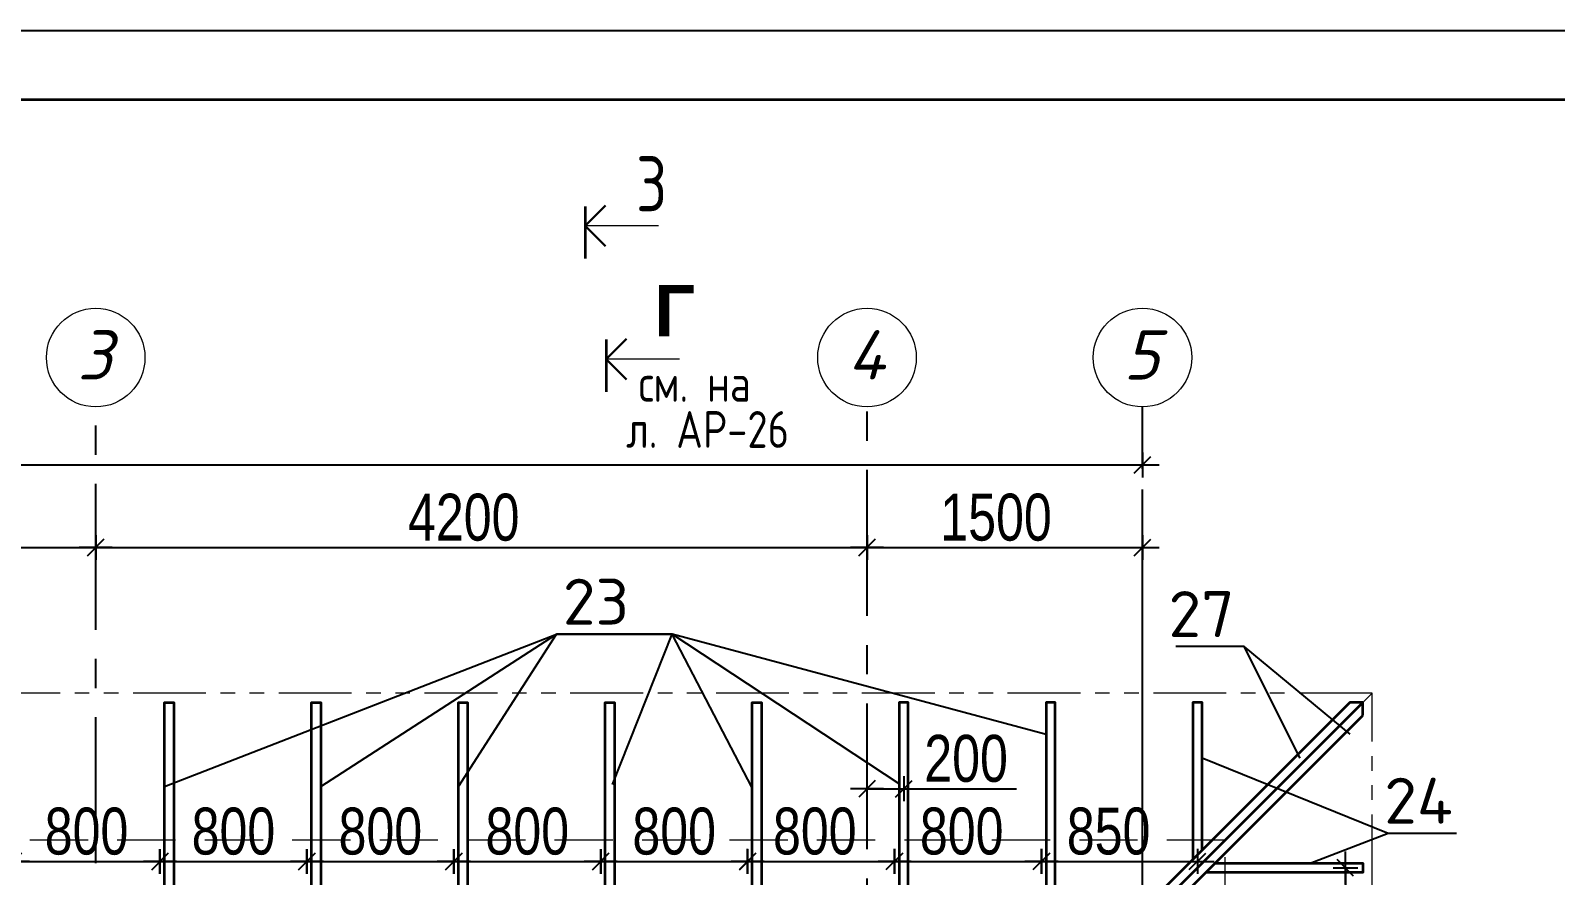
# Model space of a CAD drawing. Extents: x -12289450 to -10763036, y -7834513 to -6150123.
# Drawn here: x -10993244 to -10984940, y -7676859 to -7672261 of the extents above; entities that cross this region are included whole.
import ezdxf

# ---------------------------------------------------------------- set-up
doc = ezdxf.new("R2010")
doc.units = 0
doc.header["$LTSCALE"] = 25
doc.header["$PDMODE"] = 35
for name, pattern in [('CENTER', [50.8, 31.75, -6.35, 6.35, -6.35]), ('HIDDEN2', [4.7625, 3.175, -1.5875]), ('PHANTOM2', [31.75, 15.875, -3.175, 3.175, -3.175, 3.175, -3.175])]:
    doc.linetypes.add(name, pattern=pattern)
doc.layers.get('DefPoints').update_dxf_attribs({"color": 10, "lineweight": 30})
for name, color, linetype in [('001-ПЕРЕГОРОДКИ', 5, 'Continuous'), ('005-РАЗМЕРЫ', 252, 'Continuous'), ('014-ОСИ', 251, 'CENTER'), ('Annotation - Text', 7, 'Continuous'), ('ArchiCAD', 7, 'Continuous'), ('Крыши', 7, 'Continuous'), ('Новое', 51, 'Continuous'), ('Примечания', 7, 'Continuous')]:
    doc.layers.add(name, color=color, linetype=linetype)
for name, color, linetype, lineweight in [('Перегор', 4, 'Continuous', 20), ('Стена', 7, 'Continuous', 5), ('СТЕНЫ', 5, 'Continuous', 40)]:
    doc.layers.add(name, color=color, linetype=linetype, lineweight=lineweight)
doc.styles.add('gismo', font='isocpeui.ttf')
doc.styles.add('ROMANT', font='romant.shx', dxfattribs={"height": 2})
doc.styles.add('RUSS', font='russ', dxfattribs={"width": 0.8})
doc.styles.get("Standard").update_dxf_attribs({"font": 'arial.ttf'})
doc.styles.add('TXT0', font='txt', dxfattribs={"width": 0.8})
doc.styles.add('СГЕНЕРИР_СТИЛЬ_1', font='arialbd.ttf')
doc.dimstyles.new('RUSS100', dxfattribs={"dimscale": 100, "dimtxt": 2, "dimasz": 1, "dimexe": 0.5, "dimexo": 3, "dimgap": 0.5, "dimtad": 1, "dimdec": 0, "dimrnd": 2.5, "dimzin": 0, "dimdsep": 46, "dimtxsty": 'RUSS', "dimblk1": 'ARCHTICK', "dimblk2": 'ARCHTICK', "dimsah": 1, "dimcen": 3, "dimdle": 1, "dimadec": 0, "dimazin": 2, "dimtp": 6, "dimtm": 6, "dimtfac": 3, "dimtdec": 0, "dimtmove": 2, "dimatfit": 3, "dimldrblk": 'NONE', "dimfxl": 0, "dimtolj": 1, "dimtzin": 0, "dimarcsym": 0})
doc.dimstyles.new('РАЗМЕРЫ', dxfattribs={"dimscale": 30, "dimtxt": 8.5, "dimasz": 0.15, "dimexe": 0, "dimexo": 0, "dimgap": 1.2, "dimtad": 1, "dimdec": 0, "dimzin": 0, "dimdsep": 46, "dimtxsty": 'TXT0', "dimblk1": 'A8MITTA', "dimblk2": 'A8MITTA', "dimsah": 1, "dimcen": 2, "dimse1": 1, "dimse2": 1, "dimadec": 0, "dimazin": 0, "dimtp": 6, "dimtm": 6, "dimtfac": 1, "dimtdec": 0, "dimtofl": 0, "dimtmove": 0, "dimatfit": 3, "dimldrblk": 'A8MITTA', "dimfxl": 0, "dimtolj": 1, "dimtzin": 0, "dimarcsym": 0})

# ---------------------------------------------------------------- blocks, each defined once
blk = doc.blocks.new('A8MITTA', base_point=(3180, 3140))
for p, q in [((3160, 3140), (3200, 3140)), ((3170, 3130), (3190, 3150)), ((3180, 3155), (3180, 3125))]:
    blk.add_line(p, q)
blk = doc.blocks.new('*D739')
at = {"layer": '005-РАЗМЕРЫ', "color": 0, "lineweight": -2, "ltscale": 1.2, "transparency": 16777216}
blk.add_line((-10997984.9, -7675074.2), (-10992893.9, -7675074.2), dxfattribs=at)
at = {"layer": 'DefPoints', "color": 0, "ltscale": 1.2, "transparency": 16777216}
for p in [(-10992889.4, -7675074.2), (-10997989.4, -7675243.4), (-10992889.4, -7675243.4)]:
    blk.add_point(p, dxfattribs=at)
at = {"layer": '005-РАЗМЕРЫ', "color": 0, "lineweight": -2, "ltscale": 1.2, "transparency": 16777216, "xscale": 4.5, "yscale": 4.5, "zscale": 4.5, "rotation": 180}
blk.add_blockref('A8MITTA', (-10997989.4, -7675074.2), dxfattribs=at)
at = {"layer": '005-РАЗМЕРЫ', "color": 0, "lineweight": -2, "ltscale": 1.2, "transparency": 16777216, "xscale": 4.5, "yscale": 4.5, "zscale": 4.5}
blk.add_blockref('A8MITTA', (-10992889.4, -7675074.2), dxfattribs=at)
at = {"layer": '005-РАЗМЕРЫ', "color": 0, "ltscale": 1.2, "transparency": 16777216, "insert": (-10996595.8, -7674910.7), "char_height": 255, "attachment_point": 5, "style": 'TXT0'}
blk.add_mtext('\\A1;5100', dxfattribs=at)
blk = doc.blocks.new('*D740')
at = {"layer": '005-РАЗМЕРЫ', "color": 0, "lineweight": -2, "ltscale": 1.2, "transparency": 16777216}
blk.add_line((-10999484.9, -7674624.8), (-10987193.9, -7674624.8), dxfattribs=at)
at = {"layer": 'DefPoints', "color": 0, "ltscale": 1.2, "transparency": 16777216}
for p in [(-10987189.4, -7674624.8), (-10999489.4, -7675571), (-10987189.4, -7675788.1)]:
    blk.add_point(p, dxfattribs=at)
at = {"layer": '005-РАЗМЕРЫ', "color": 0, "lineweight": -2, "ltscale": 1.2, "transparency": 16777216, "xscale": 4.5, "yscale": 4.5, "zscale": 4.5, "rotation": 180}
blk.add_blockref('A8MITTA', (-10999489.4, -7674624.8), dxfattribs=at)
at = {"layer": '005-РАЗМЕРЫ', "color": 0, "lineweight": -2, "ltscale": 1.2, "transparency": 16777216, "xscale": 4.5, "yscale": 4.5, "zscale": 4.5}
blk.add_blockref('A8MITTA', (-10987189.4, -7674624.8), dxfattribs=at)
at = {"layer": '005-РАЗМЕРЫ', "color": 0, "ltscale": 1.2, "transparency": 16777216, "insert": (-10994709, -7674461.3), "char_height": 255, "attachment_point": 5, "style": 'TXT0'}
blk.add_mtext('\\A1;12300', dxfattribs=at)
blk = doc.blocks.new('*D742')
at = {"layer": '005-РАЗМЕРЫ', "color": 0, "lineweight": -2, "ltscale": 1.2, "transparency": 16777216}
blk.add_line((-10992884.9, -7675074.2), (-10988693.9, -7675074.2), dxfattribs=at)
at = {"layer": 'DefPoints', "color": 0, "ltscale": 1.2, "transparency": 16777216}
for p in [(-10988689.4, -7675074.2), (-10992889.4, -7675243.4), (-10988689.4, -7675243.4)]:
    blk.add_point(p, dxfattribs=at)
at = {"layer": '005-РАЗМЕРЫ', "color": 0, "lineweight": -2, "ltscale": 1.2, "transparency": 16777216, "xscale": 4.5, "yscale": 4.5, "zscale": 4.5, "rotation": 180}
blk.add_blockref('A8MITTA', (-10992889.4, -7675074.2), dxfattribs=at)
at = {"layer": '005-РАЗМЕРЫ', "color": 0, "lineweight": -2, "ltscale": 1.2, "transparency": 16777216, "xscale": 4.5, "yscale": 4.5, "zscale": 4.5}
blk.add_blockref('A8MITTA', (-10988689.4, -7675074.2), dxfattribs=at)
at = {"layer": '005-РАЗМЕРЫ', "color": 0, "ltscale": 1.2, "transparency": 16777216, "insert": (-10990885.3, -7674910.7), "char_height": 255, "attachment_point": 5, "style": 'TXT0'}
blk.add_mtext('\\A1;4200', dxfattribs=at)
blk = doc.blocks.new('*D743')
at = {"layer": '005-РАЗМЕРЫ', "color": 0, "lineweight": -2, "ltscale": 1.2, "transparency": 16777216}
blk.add_line((-10988684.9, -7675074.2), (-10987193.9, -7675074.2), dxfattribs=at)
at = {"layer": 'DefPoints', "color": 0, "ltscale": 1.2, "transparency": 16777216}
for p in [(-10987189.4, -7675074.2), (-10988689.4, -7675243.4), (-10987189.4, -7675243.4)]:
    blk.add_point(p, dxfattribs=at)
at = {"layer": '005-РАЗМЕРЫ', "color": 0, "lineweight": -2, "ltscale": 1.2, "transparency": 16777216, "xscale": 4.5, "yscale": 4.5, "zscale": 4.5, "rotation": 180}
blk.add_blockref('A8MITTA', (-10988689.4, -7675074.2), dxfattribs=at)
at = {"layer": '005-РАЗМЕРЫ', "color": 0, "lineweight": -2, "ltscale": 1.2, "transparency": 16777216, "xscale": 4.5, "yscale": 4.5, "zscale": 4.5}
blk.add_blockref('A8MITTA', (-10987189.4, -7675074.2), dxfattribs=at)
at = {"layer": '005-РАЗМЕРЫ', "color": 0, "ltscale": 1.2, "transparency": 16777216, "insert": (-10987986.7, -7674910.7), "char_height": 255, "attachment_point": 5, "style": 'TXT0'}
blk.add_mtext('\\A1;1500', dxfattribs=at)
blk = doc.blocks.new('*D816')
at = {"layer": '005-РАЗМЕРЫ', "color": 0, "lineweight": -2, "ltscale": 1.2, "transparency": 16777216}
blk.add_line((-10993334.9, -7676782.3), (-10992543.9, -7676782.3), dxfattribs=at)
at = {"layer": 'DefPoints', "color": 0, "ltscale": 1.2, "transparency": 16777216}
for p in [(-10993339.4, -7676274.7), (-10992539.4, -7676274.7), (-10992539.4, -7676782.3)]:
    blk.add_point(p, dxfattribs=at)
at = {"layer": '005-РАЗМЕРЫ', "color": 0, "lineweight": -2, "ltscale": 1.2, "transparency": 16777216, "xscale": 4.5, "yscale": 4.5, "zscale": 4.5, "rotation": 180}
blk.add_blockref('A8MITTA', (-10993339.4, -7676782.3), dxfattribs=at)
at = {"layer": '005-РАЗМЕРЫ', "color": 0, "lineweight": -2, "ltscale": 1.2, "transparency": 16777216, "xscale": 4.5, "yscale": 4.5, "zscale": 4.5}
blk.add_blockref('A8MITTA', (-10992539.4, -7676782.3), dxfattribs=at)
at = {"layer": '005-РАЗМЕРЫ', "color": 0, "ltscale": 1.2, "transparency": 16777216, "insert": (-10992939.4, -7676618.8), "char_height": 255, "attachment_point": 5, "style": 'TXT0'}
blk.add_mtext('\\A1;800', dxfattribs=at)
blk = doc.blocks.new('*D817')
at = {"layer": '005-РАЗМЕРЫ', "color": 0, "lineweight": -2, "ltscale": 1.2, "transparency": 16777216}
blk.add_line((-10992534.9, -7676782.3), (-10991743.9, -7676782.3), dxfattribs=at)
at = {"layer": 'DefPoints', "color": 0, "ltscale": 1.2, "transparency": 16777216}
for p in [(-10992539.4, -7676274.7), (-10991739.4, -7676274.7), (-10991739.4, -7676782.3)]:
    blk.add_point(p, dxfattribs=at)
at = {"layer": '005-РАЗМЕРЫ', "color": 0, "lineweight": -2, "ltscale": 1.2, "transparency": 16777216, "xscale": 4.5, "yscale": 4.5, "zscale": 4.5, "rotation": 180}
blk.add_blockref('A8MITTA', (-10992539.4, -7676782.3), dxfattribs=at)
at = {"layer": '005-РАЗМЕРЫ', "color": 0, "lineweight": -2, "ltscale": 1.2, "transparency": 16777216, "xscale": 4.5, "yscale": 4.5, "zscale": 4.5}
blk.add_blockref('A8MITTA', (-10991739.4, -7676782.3), dxfattribs=at)
at = {"layer": '005-РАЗМЕРЫ', "color": 0, "ltscale": 1.2, "transparency": 16777216, "insert": (-10992139.4, -7676618.8), "char_height": 255, "attachment_point": 5, "style": 'TXT0'}
blk.add_mtext('\\A1;800', dxfattribs=at)
blk = doc.blocks.new('*D818')
at = {"layer": '005-РАЗМЕРЫ', "color": 0, "lineweight": -2, "ltscale": 1.2, "transparency": 16777216}
blk.add_line((-10991734.9, -7676782.3), (-10990943.9, -7676782.3), dxfattribs=at)
at = {"layer": 'DefPoints', "color": 0, "ltscale": 1.2, "transparency": 16777216}
for p in [(-10991739.4, -7676274.7), (-10990939.4, -7676274.7), (-10990939.4, -7676782.3)]:
    blk.add_point(p, dxfattribs=at)
at = {"layer": '005-РАЗМЕРЫ', "color": 0, "lineweight": -2, "ltscale": 1.2, "transparency": 16777216, "xscale": 4.5, "yscale": 4.5, "zscale": 4.5, "rotation": 180}
blk.add_blockref('A8MITTA', (-10991739.4, -7676782.3), dxfattribs=at)
at = {"layer": '005-РАЗМЕРЫ', "color": 0, "lineweight": -2, "ltscale": 1.2, "transparency": 16777216, "xscale": 4.5, "yscale": 4.5, "zscale": 4.5}
blk.add_blockref('A8MITTA', (-10990939.4, -7676782.3), dxfattribs=at)
at = {"layer": '005-РАЗМЕРЫ', "color": 0, "ltscale": 1.2, "transparency": 16777216, "insert": (-10991339.4, -7676618.8), "char_height": 255, "attachment_point": 5, "style": 'TXT0'}
blk.add_mtext('\\A1;800', dxfattribs=at)
blk = doc.blocks.new('*D819')
at = {"layer": '005-РАЗМЕРЫ', "color": 0, "lineweight": -2, "ltscale": 1.2, "transparency": 16777216}
blk.add_line((-10990934.9, -7676782.3), (-10990143.9, -7676782.3), dxfattribs=at)
at = {"layer": 'DefPoints', "color": 0, "ltscale": 1.2, "transparency": 16777216}
for p in [(-10990939.4, -7676274.7), (-10990139.4, -7676274.7), (-10990139.4, -7676782.3)]:
    blk.add_point(p, dxfattribs=at)
at = {"layer": '005-РАЗМЕРЫ', "color": 0, "lineweight": -2, "ltscale": 1.2, "transparency": 16777216, "xscale": 4.5, "yscale": 4.5, "zscale": 4.5, "rotation": 180}
blk.add_blockref('A8MITTA', (-10990939.4, -7676782.3), dxfattribs=at)
at = {"layer": '005-РАЗМЕРЫ', "color": 0, "lineweight": -2, "ltscale": 1.2, "transparency": 16777216, "xscale": 4.5, "yscale": 4.5, "zscale": 4.5}
blk.add_blockref('A8MITTA', (-10990139.4, -7676782.3), dxfattribs=at)
at = {"layer": '005-РАЗМЕРЫ', "color": 0, "ltscale": 1.2, "transparency": 16777216, "insert": (-10990539.4, -7676618.8), "char_height": 255, "attachment_point": 5, "style": 'TXT0'}
blk.add_mtext('\\A1;800', dxfattribs=at)
blk = doc.blocks.new('*D820')
at = {"layer": '005-РАЗМЕРЫ', "color": 0, "lineweight": -2, "ltscale": 1.2, "transparency": 16777216}
blk.add_line((-10990134.9, -7676782.3), (-10989343.9, -7676782.3), dxfattribs=at)
at = {"layer": 'DefPoints', "color": 0, "ltscale": 1.2, "transparency": 16777216}
for p in [(-10990139.4, -7676274.7), (-10989339.4, -7676274.7), (-10989339.4, -7676782.3)]:
    blk.add_point(p, dxfattribs=at)
at = {"layer": '005-РАЗМЕРЫ', "color": 0, "lineweight": -2, "ltscale": 1.2, "transparency": 16777216, "xscale": 4.5, "yscale": 4.5, "zscale": 4.5, "rotation": 180}
blk.add_blockref('A8MITTA', (-10990139.4, -7676782.3), dxfattribs=at)
at = {"layer": '005-РАЗМЕРЫ', "color": 0, "lineweight": -2, "ltscale": 1.2, "transparency": 16777216, "xscale": 4.5, "yscale": 4.5, "zscale": 4.5}
blk.add_blockref('A8MITTA', (-10989339.4, -7676782.3), dxfattribs=at)
at = {"layer": '005-РАЗМЕРЫ', "color": 0, "ltscale": 1.2, "transparency": 16777216, "insert": (-10989739.4, -7676618.8), "char_height": 255, "attachment_point": 5, "style": 'TXT0'}
blk.add_mtext('\\A1;800', dxfattribs=at)
blk = doc.blocks.new('*D821')
at = {"layer": '005-РАЗМЕРЫ', "color": 0, "lineweight": -2, "ltscale": 1.2, "transparency": 16777216}
blk.add_line((-10989334.9, -7676781.9), (-10988543.9, -7676781.9), dxfattribs=at)
at = {"layer": 'DefPoints', "color": 0, "ltscale": 1.2, "transparency": 16777216}
for p in [(-10989339.4, -7676274.7), (-10988539.4, -7676781.9), (-10988539.4, -7676867.2)]:
    blk.add_point(p, dxfattribs=at)
at = {"layer": '005-РАЗМЕРЫ', "color": 0, "lineweight": -2, "ltscale": 1.2, "transparency": 16777216, "xscale": 4.5, "yscale": 4.5, "zscale": 4.5, "rotation": 180}
blk.add_blockref('A8MITTA', (-10989339.4, -7676781.9), dxfattribs=at)
at = {"layer": '005-РАЗМЕРЫ', "color": 0, "lineweight": -2, "ltscale": 1.2, "transparency": 16777216, "xscale": 4.5, "yscale": 4.5, "zscale": 4.5}
blk.add_blockref('A8MITTA', (-10988539.4, -7676781.9), dxfattribs=at)
at = {"layer": '005-РАЗМЕРЫ', "color": 0, "ltscale": 1.2, "transparency": 16777216, "insert": (-10988973.8, -7676618.4), "char_height": 255, "attachment_point": 5, "style": 'TXT0'}
blk.add_mtext('\\A1;800', dxfattribs=at)
blk = doc.blocks.new('*D822')
at = {"layer": '005-РАЗМЕРЫ', "color": 0, "lineweight": -2, "ltscale": 1.2, "transparency": 16777216}
for p, q in [((-10988684.9, -7676386.6), (-10988493.9, -7676386.6)), ((-10988489.4, -7676386.6), (-10987875.8, -7676386.6))]:
    blk.add_line(p, q, dxfattribs=at)
at = {"layer": 'DefPoints', "color": 0, "ltscale": 1.2, "transparency": 16777216}
for p in [(-10988489.4, -7675898.7), (-10988689.4, -7675949.1), (-10988489.4, -7676386.6)]:
    blk.add_point(p, dxfattribs=at)
at = {"layer": '005-РАЗМЕРЫ', "color": 0, "lineweight": -2, "ltscale": 1.2, "transparency": 16777216, "xscale": 4.5, "yscale": 4.5, "zscale": 4.5, "rotation": 180}
blk.add_blockref('A8MITTA', (-10988689.4, -7676386.6), dxfattribs=at)
at = {"layer": '005-РАЗМЕРЫ', "color": 0, "lineweight": -2, "ltscale": 1.2, "transparency": 16777216, "xscale": 4.5, "yscale": 4.5, "zscale": 4.5}
blk.add_blockref('A8MITTA', (-10988489.4, -7676386.6), dxfattribs=at)
at = {"layer": '005-РАЗМЕРЫ', "color": 0, "ltscale": 1.2, "transparency": 16777216, "insert": (-10988149.8, -7676223.1), "char_height": 255, "attachment_point": 5, "style": 'TXT0'}
blk.add_mtext('\\A1;200', dxfattribs=at)
blk = doc.blocks.new('*D823')
at = {"layer": '005-РАЗМЕРЫ', "color": 0, "lineweight": -2, "ltscale": 1.2, "transparency": 16777216}
blk.add_line((-10988534.9, -7676781.9), (-10987743.9, -7676781.9), dxfattribs=at)
at = {"layer": 'DefPoints', "color": 0, "ltscale": 1.2, "transparency": 16777216}
for p in [(-10988539.4, -7676274.7), (-10987739.4, -7676781.9), (-10987739.4, -7676867.2)]:
    blk.add_point(p, dxfattribs=at)
at = {"layer": '005-РАЗМЕРЫ', "color": 0, "lineweight": -2, "ltscale": 1.2, "transparency": 16777216, "xscale": 4.5, "yscale": 4.5, "zscale": 4.5, "rotation": 180}
blk.add_blockref('A8MITTA', (-10988539.4, -7676781.9), dxfattribs=at)
at = {"layer": '005-РАЗМЕРЫ', "color": 0, "lineweight": -2, "ltscale": 1.2, "transparency": 16777216, "xscale": 4.5, "yscale": 4.5, "zscale": 4.5}
blk.add_blockref('A8MITTA', (-10987739.4, -7676781.9), dxfattribs=at)
at = {"layer": '005-РАЗМЕРЫ', "color": 0, "ltscale": 1.2, "transparency": 16777216, "insert": (-10988173.8, -7676618.4), "char_height": 255, "attachment_point": 5, "style": 'TXT0'}
blk.add_mtext('\\A1;800', dxfattribs=at)
blk = doc.blocks.new('*D824')
at = {"layer": '005-РАЗМЕРЫ', "color": 0, "lineweight": -2, "ltscale": 1.2, "transparency": 16777216}
blk.add_line((-10987734.9, -7676781.9), (-10986893.9, -7676781.9), dxfattribs=at)
at = {"layer": 'DefPoints', "color": 0, "ltscale": 1.2, "transparency": 16777216}
for p in [(-10986889.4, -7675917.2), (-10987739.4, -7676274.7), (-10986889.4, -7676781.9)]:
    blk.add_point(p, dxfattribs=at)
at = {"layer": '005-РАЗМЕРЫ', "color": 0, "lineweight": -2, "ltscale": 1.2, "transparency": 16777216, "xscale": 4.5, "yscale": 4.5, "zscale": 4.5, "rotation": 180}
blk.add_blockref('A8MITTA', (-10987739.4, -7676781.9), dxfattribs=at)
at = {"layer": '005-РАЗМЕРЫ', "color": 0, "lineweight": -2, "ltscale": 1.2, "transparency": 16777216, "xscale": 4.5, "yscale": 4.5, "zscale": 4.5}
blk.add_blockref('A8MITTA', (-10986889.4, -7676781.9), dxfattribs=at)
at = {"layer": '005-РАЗМЕРЫ', "color": 0, "ltscale": 1.2, "transparency": 16777216, "insert": (-10987373.8, -7676618.4), "char_height": 255, "attachment_point": 5, "style": 'TXT0'}
blk.add_mtext('\\A1;850', dxfattribs=at)
blk = doc.blocks.new('_ArchTick')
at = {"color": 0, "linetype": 'ByBlock', "const_width": 0.15}
blk.add_lwpolyline([(-0.5, -0.5), (0.5, 0.5)], dxfattribs=at)
blk = doc.blocks.new('*D834')
at = {"layer": '005-РАЗМЕРЫ', "color": 0, "lineweight": -2, "ltscale": 1.2, "transparency": 16777216}
blk.add_line((-10986084.4, -7676821.7), (-10986084.4, -7677612.7), dxfattribs=at)
at = {"layer": 'DefPoints', "color": 0, "ltscale": 1.2, "transparency": 16777216}
for p in [(-10985904.4, -7676817.2), (-10986084.4, -7677617.2), (-10985904.4, -7677617.2)]:
    blk.add_point(p, dxfattribs=at)
at = {"layer": '005-РАЗМЕРЫ', "color": 0, "lineweight": -2, "ltscale": 1.2, "transparency": 16777216, "xscale": 4.5, "yscale": 4.5, "zscale": 4.5}
for p, rotation in [((-10986084.4, -7676817.2), 90), ((-10986084.4, -7677617.2), 270)]:
    blk.add_blockref('A8MITTA', p, dxfattribs=dict(at, rotation=rotation))
at = {"layer": '005-РАЗМЕРЫ', "color": 0, "ltscale": 1.2, "transparency": 16777216, "insert": (-10986247.9, -7677217.2), "char_height": 255, "attachment_point": 5, "rotation": 90, "style": 'TXT0'}
blk.add_mtext('\\A1;800', dxfattribs=at)

msp = doc.modelspace()

# ---------------------------------------------------------------- linework, layer by layer
at = {"layer": '001-ПЕРЕГОРОДКИ', "color": 5, "linetype": 'HIDDEN2', "lineweight": 13, "ltscale": 4}
for p, q in [((-10986739.4, -7676667.2), (-10998439.4, -7676667.2)), ((-10986739.4, -7683267.2), (-10986739.4, -7676667.2))]:
    msp.add_line(p, q, dxfattribs=at)
at = {"layer": '001-ПЕРЕГОРОДКИ', "lineweight": 35, "ltscale": 100}
for points in [[(-10990224.4, -7673218), (-10990224.4, -7673501.2)], [(-10990110.1, -7673943.2), (-10990110.1, -7674226.4)]]:
    msp.add_lwpolyline(points, dxfattribs=at)
at = {"layer": '001-ПЕРЕГОРОДКИ', "lineweight": 18, "ltscale": 100}
for points in [[(-10989825, -7673323.9), (-10990224.4, -7673323.9)], [(-10989710.7, -7674049.1), (-10990110.1, -7674049.1)]]:
    msp.add_lwpolyline(points, dxfattribs=at)
at = {"layer": '005-РАЗМЕРЫ', "color": 4, "lineweight": 35}
for points in [[(-10992514.4, -7677467.2), (-10992514.4, -7675917.2), (-10992464.4, -7675917.2), (-10992464.4, -7677467.2), (-10992514.4, -7677467.2)], [(-10991714.4, -7677467.2), (-10991714.4, -7675917.2), (-10991664.4, -7675917.2), (-10991664.4, -7677467.2), (-10991714.4, -7677467.2)], [(-10990914.4, -7677467.2), (-10990914.4, -7675917.2), (-10990864.4, -7675917.2), (-10990864.4, -7677467.2), (-10990914.4, -7677467.2)], [(-10990114.4, -7677467.2), (-10990114.4, -7675917.2), (-10990064.4, -7675917.2), (-10990064.4, -7677467.2), (-10990114.4, -7677467.2)], [(-10985989.4, -7675917.2), (-10986006.8, -7675917.2), (-10986060.1, -7675917.2), (-10990110.1, -7679967.2), (-10990039.4, -7679967.2), (-10985989.4, -7675917.2)], [(-10985989.4, -7675987.9), (-10985989.4, -7675987.9), (-10985989.4, -7675917.2), (-10990039.4, -7679967.2), (-10989968.7, -7679967.2), (-10985989.4, -7675987.9)], [(-10989314.4, -7677467.2), (-10989314.4, -7675917.2), (-10989264.4, -7675917.2), (-10989264.4, -7677467.2), (-10989314.4, -7677467.2)], [(-10988464.4, -7677467.2), (-10988464.4, -7675917.2), (-10988514.4, -7675917.2), (-10988514.4, -7677467.2), (-10988464.4, -7677467.2)], [(-10987664.4, -7677467.2), (-10987664.4, -7675917.2), (-10987714.4, -7675917.2), (-10987714.4, -7677467.2), (-10987664.4, -7677467.2)], [(-10986864.4, -7676721.5), (-10986864.4, -7675917.2), (-10986914.4, -7675917.2), (-10986914.4, -7676771.5), (-10986864.4, -7676721.5)], [(-10986793.7, -7676792.2), (-10985989.4, -7676792.2), (-10985989.4, -7676842.2), (-10986843.7, -7676842.2), (-10986793.7, -7676792.2)]]:
    msp.add_lwpolyline(points, close=True, dxfattribs=at)
at = {"layer": '014-ОСИ'}
for p, q in [((-10987189.4, -7683535.9), (-10987189.4, -7674309.1)), ((-10987189.4, -7679567.2), (-10987189.4, -7674758.6))]:
    msp.add_line(p, q, dxfattribs=at)
for points in [[(-10992889.4, -7688221.8), (-10992889.4, -7674309.1)], [(-10988689.4, -7688145.9), (-10988689.4, -7674309.1)]]:
    msp.add_lwpolyline(points, dxfattribs=at)
at = {"layer": 'Annotation - Text', "color": 0, "lineweight": 20}
for centre in [(-10992889.4, -7674040.8), (-10988689.4, -7674040.8), (-10987189.4, -7674040.8)]:
    msp.add_circle(centre, 268.3, dxfattribs=at)
at = {"layer": 'ArchiCAD', "color": 7, "linetype": 'Continuous', "lineweight": 35}
msp.add_lwpolyline([(-11003019.6, -7672636.3), (-10973394.7, -7672636.3), (-10973394.7, -7694161.2), (-11003019.6, -7694161.2)], close=True, dxfattribs=at)
msp.add_lwpolyline([(-11003019.6, -7672636.3), (-10973394.7, -7672636.3), (-10973394.7, -7694161.2), (-11003019.6, -7694161.2)], close=True, dxfattribs=at)
at = {"layer": 'Крыши', "color": 12, "linetype": 'PHANTOM2', "lineweight": 0}
for p, q in [((-10985939.4, -7675867.2), (-10999239.4, -7675867.2)), ((-10985939.4, -7684067.2), (-10985939.4, -7675867.2))]:
    msp.add_line(p, q, dxfattribs=at)
msp.add_lwpolyline([(-10990039.4, -7679967.2), (-10985939.4, -7675867.2)], dxfattribs=at)
at = {"layer": 'Новое', "color": 7, "linetype": 'Continuous'}
msp.add_lwpolyline([(-11004519.6, -7672261.3), (-10973019.7, -7672261.3), (-10973019.7, -7694536.2), (-11004519.6, -7694536.2)], close=True, dxfattribs=at)
msp.add_lwpolyline([(-11004519.6, -7672261.3), (-10973019.7, -7672261.3), (-10973019.7, -7694536.2), (-11004519.6, -7694536.2)], close=True, dxfattribs=at)
at = {"layer": 'СТЕНЫ', "color": 5, "lineweight": 30}
for points in [[(-10990224.4, -7673323.9), (-10990113.4, -7673212.9)], [(-10990224.4, -7673323.9), (-10990113.4, -7673435)], [(-10990110.1, -7674049.1), (-10989999.1, -7673938.1)], [(-10990110.1, -7674049.1), (-10989999.1, -7674160.1)]]:
    msp.add_lwpolyline(points, dxfattribs=at)

# ---------------------------------------------------------------- texts
at = {"layer": 'Annotation - Text', "color": 7, "linetype": 'Continuous', "lineweight": 0, "insert": (-10989737.3, -7673646.2), "char_height": 280, "attachment_point": 2, "style": 'СГЕНЕРИР_СТИЛЬ_1'}
msp.add_mtext('Г', dxfattribs=at)
at = {"layer": 'Annotation - Text', "color": 0, "lineweight": 25, "char_height": 268.3, "attachment_point": 2, "style": 'gismo'}
for s, insert in [('3', (-10992895.4, -7673891.9)), ('4', (-10988695.4, -7673891.9)), ('5', (-10987195.4, -7673891.9))]:
    msp.add_mtext(s, dxfattribs=dict(at, insert=insert))
at = {"layer": 'Примечания', "color": 7, "lineweight": 25}
for s, insert, char_height, attachment_point in [('{\\fGOST 2.304 type A|b0|i0|c0|p34;3}', (-10989947.5, -7673095.3), 300, 4), ('{\\fGOST 2.304 type A|b0|i0|c204|p34;см. на}', (-10989322.3, -7674180.6), 200, 6), ('{\\fGOST 2.304 type A|b0|i0|c204|p34;л. АР-\\fGOST 2.304 type A|b0|i0|c0|p34;26}', (-10989114.2, -7674432), 200, 6)]:
    msp.add_mtext(s, dxfattribs=dict(at, insert=insert, char_height=char_height, attachment_point=attachment_point))
at = {"layer": 'Стена', "linetype": 'Continuous', "ltscale": 100, "style": 'ROMANT'}
for s, p in [('23', (-10990346.1, -7675494)), ('24', (-10985872.8, -7676576.9))]:
    msp.add_text(s, height=250, dxfattribs=at).set_placement(p)
msp.add_text('27', height=250, rotation=360, dxfattribs=at).set_placement((-10987048, -7675561.2))

# ---------------------------------------------------------------- dimensions: what is measured, and where the dimension line sits
at = {"layer": '005-РАЗМЕРЫ', "ltscale": 1.2}
for base, p1, p2, picture, middle in [((-10987189.4, -7674624.8), (-10999489.4, -7675571), (-10987189.4, -7675788.1), '*D740', (-10994709, -7674624.8)), ((-10992889.4, -7675074.2), (-10997989.4, -7675243.4), (-10992889.4, -7675243.4), '*D739', (-10996595.8, -7675074.2)), ((-10988689.4, -7675074.2), (-10992889.4, -7675243.4), (-10988689.4, -7675243.4), '*D742', (-10990885.3, -7675074.2)), ((-10987189.4, -7675074.2), (-10988689.4, -7675243.4), (-10987189.4, -7675243.4), '*D743', (-10987986.7, -7675074.2)), ((-10988489.4, -7676386.6), (-10988689.4, -7675949.1), (-10988489.4, -7675898.7), '*D822', (-10988149.8, -7676386.6)), ((-10986889.4, -7676781.9), (-10987739.4, -7676274.7), (-10986889.4, -7675917.2), '*D824', (-10987373.8, -7676781.9)), ((-10988539.4, -7676781.9), (-10989339.4, -7676274.7), (-10988539.4, -7676867.2), '*D821', (-10988973.8, -7676781.9)), ((-10987739.4, -7676781.9), (-10988539.4, -7676274.7), (-10987739.4, -7676867.2), '*D823', (-10988173.8, -7676781.9))]:
    dim = msp.add_linear_dim(base=base, p1=p1, p2=p2, dimstyle='РАЗМЕРЫ', dxfattribs=at)
    dim.commit()
    dim.dimension.update_dxf_attribs({"geometry": picture, "text_midpoint": middle, "dimtype": 160})
for base, p1, p2, picture, middle in [((-10992539.4, -7676782.3), (-10993339.4, -7676274.7), (-10992539.4, -7676274.7), '*D816', (-10992939.4, -7676618.8)), ((-10991739.4, -7676782.3), (-10992539.4, -7676274.7), (-10991739.4, -7676274.7), '*D817', (-10992139.4, -7676618.8)), ((-10990939.4, -7676782.3), (-10991739.4, -7676274.7), (-10990939.4, -7676274.7), '*D818', (-10991339.4, -7676618.8)), ((-10990139.4, -7676782.3), (-10990939.4, -7676274.7), (-10990139.4, -7676274.7), '*D819', (-10990539.4, -7676618.8)), ((-10989339.4, -7676782.3), (-10990139.4, -7676274.7), (-10989339.4, -7676274.7), '*D820', (-10989739.4, -7676618.8))]:
    dim = msp.add_linear_dim(base=base, p1=p1, p2=p2, dimstyle='РАЗМЕРЫ', dxfattribs=at)
    dim.commit()
    dim.dimension.update_dxf_attribs({"geometry": picture, "text_midpoint": middle})
dim = msp.add_linear_dim(base=(-10986084.4, -7677617.2), p1=(-10985904.4, -7676817.2), p2=(-10985904.4, -7677617.2), angle=270, dimstyle='РАЗМЕРЫ', dxfattribs=at)
dim.commit()
dim.dimension.update_dxf_attribs({"geometry": '*D834', "text_midpoint": (-10986084.4, -7677217.2), "dimtype": 160})

# ---------------------------------------------------------------- leaders
at = {"layer": 'Перегор', "color": 6, "linetype": 'Continuous', "ltscale": 5}
for points in [[(-10992514.4, -7676373.7), (-10990381.1, -7675545), (-10989750.7, -7675545)], [(-10991664.4, -7676373.7), (-10990381.1, -7675545), (-10989918.1, -7675545)], [(-10990914.4, -7676373.7), (-10990381.1, -7675545), (-10989918.1, -7675545)], [(-10987714.4, -7676091.8), (-10989750.7, -7675545), (-10990381.1, -7675545)], [(-10990075.5, -7676364.2), (-10989750.7, -7675545), (-10990213.7, -7675545)], [(-10989314.4, -7676382.2), (-10989750.7, -7675545), (-10990213.7, -7675545)], [(-10988514.4, -7676360.1), (-10989750.7, -7675545), (-10990065.9, -7675545)], [(-10986058.3, -7676089.7), (-10986635.2, -7675612.1), (-10987007.2, -7675612.1)], [(-10986329.9, -7676220), (-10986635.2, -7675612.1), (-10987007.2, -7675612.1)], [(-10986864.4, -7676218.3), (-10985852.3, -7676627.8), (-10985480.3, -7676627.8)], [(-10986277.1, -7676792.2), (-10985852.3, -7676627.8), (-10985480.3, -7676627.8)]]:
    msp.add_leader(points, dimstyle='RUSS100', override={"dimasz": 2, "dimgap": 0.5, "dimtad": 0, "dimfxl": 50}, dxfattribs=at)

doc.saveas('drawing.dxf')
